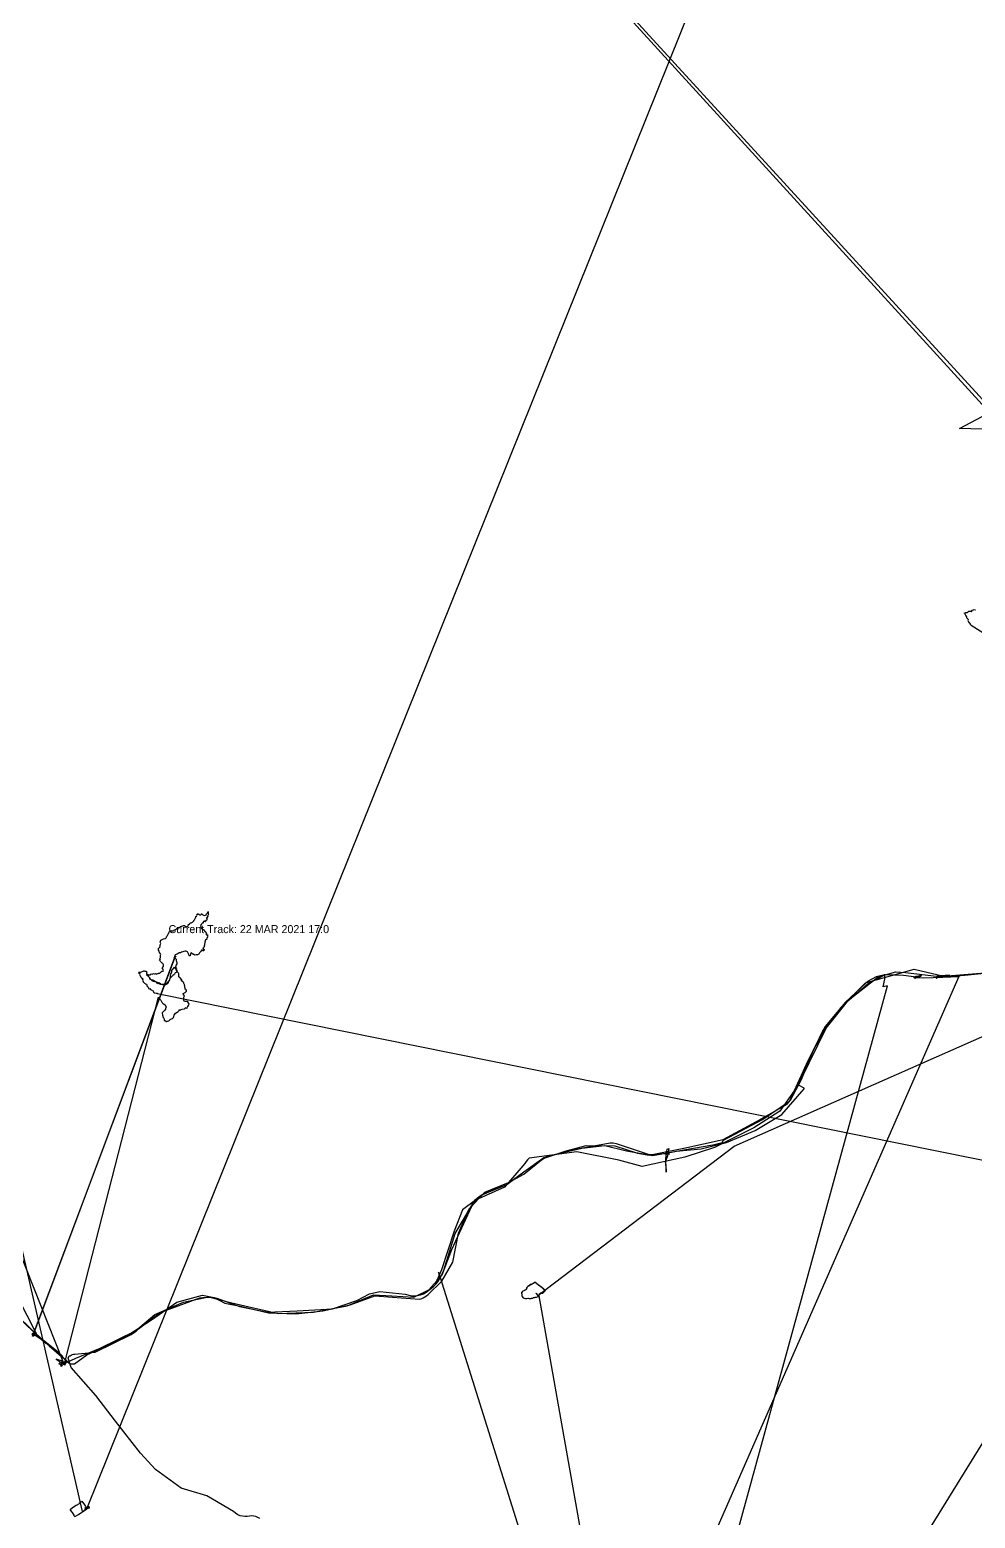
# Model space of a CAD drawing. Header units: metres. Extents: x -191 to 558760, y -26 to 1869097.
# Drawn here: x 542761 to 548843, y 1834672 to 1844246 of the extents above; entities that cross this region are included whole.
import ezdxf

# ---------------------------------------------------------------- set-up
doc = ezdxf.new("R2010")
doc.units = ezdxf.units.M
doc.header["$MEASUREMENT"] = 0
doc.layers.add('FeatureAttribs', color=7, linetype='Continuous')
doc.layers.add('Tracklog', color=7, linetype='Continuous')

# ---------------------------------------------------------------- blocks, each defined once
blk = doc.blocks.new('FEATURE')

msp = doc.modelspace()

# ---------------------------------------------------------------- linework, layer by layer
at = {"layer": 'Tracklog', "color": 18}
for points in [[(548046.3, 1846963.1, 480.3), (543125.7, 1834730.1, 210.2), (543126.1, 1834730.1, 211.6), (543126.7, 1834732.7, 211.6), (543125, 1834734.4, 211.6), (543126.1, 1834734.6, 212.6), (543126.1, 1834732.4, 214), (543122.9, 1834729.2, 213.1), (543122.3, 1834732.7, 214), (543122, 1834733.2, 214), (543123.5, 1834730.9, 216.4), (543123.7, 1834732.3, 216.9), (543122.9, 1834730.4, 209.7), (543123.3, 1834731.6, 209.7), (543122.5, 1834731, 208.7), (543125.8, 1834733.6, 208.7), (543134.5, 1834742.3, 215.5), (543134.8, 1834749.9, 220.3), (543138, 1834738.9, 221.2), (543131.3, 1834736.6, 223.2), (543132.9, 1834733.7, 225.6), (543136.2, 1834738.3, 228.4), (543135.7, 1834743.9, 224.1), (543144.4, 1834744.1, 219.3), (543140, 1834744.9, 219.3), (543143.7, 1834741.4, 218.8), (543143.7, 1834741.6, 216.9), (543132.6, 1834739.1, 218.4), (543115.1, 1834737.9, 218.4), (543142.3, 1834747.9, 197.7), (543139.7, 1834740.5, 184.7), (543144.1, 1834736.6, 176.5), (543132.4, 1834735.1, 197.7), (543130.4, 1834736.4, 204.9), (543102.5, 1834713.6, 210.2), (543101.8, 1834715.3, 211.1), (543125.1, 1834729.9, 212.1), (543128.9, 1834734, 212.6), (543118.5, 1834752.1, 214), (543115.1, 1834759.3, 214), (543104.5, 1834774.5, 213.6), (543098.2, 1834781.7, 214.5), (543094, 1834778.4, 215), (543089.5, 1834776.1, 215), (543079.6, 1834766.9, 215), (543079.3, 1834766, 215), (543078.9, 1834764.1, 214.5), (543059.4, 1834753.8, 215), (543042.7, 1834743.8, 215.5), (543022.2, 1834729, 215.5), (543021.4, 1834726.8, 215.9), (543020.9, 1834724.9, 216.4), (543033.5, 1834709.2, 215.9), (543043.3, 1834691.8, 216.4), (543045.1, 1834689.4, 216.4), (543051.3, 1834682.9, 216.4), (543073.3, 1834696, 218.4), (543089.7, 1834706.7, 218.4), (543095.7, 1834710, 217.9), (543099.7, 1834712, 217.4), (543100.4, 1834714.8, 215.9), (543100.6, 1834715.4, 217.4), (543099.8, 1834717.6, 215.5), (543100.6, 1834713.9, 215.9), (543102.1, 1834714.9, 214), (543100.4, 1834716, 217.9), (538864, 1853114.6, 614.9)], [(539005.7, 1852659.3, 613), (551572.3, 1838938.9, 400.5), (551574.7, 1838941.3, 397.6), (551573, 1838924.8, 402.9), (551571, 1838926.2, 403.9), (551564.7, 1838880, 459.2), (551569.5, 1838915.1, 424.6), (551572, 1838918.1, 423.6), (548581, 1846459.4, 461.1)], [(551358.3, 1839129.1, 400), (539007.9, 1852656.1, 604.8)], [(535104, 1850997.2, 650.5), (542807.1, 1835852.4, 242.4), (542803.2, 1835861.8, 219.8), (542800.8, 1835861.5, 218.4), (542776.9, 1835859.4, 189.5), (542784.6, 1835858.2, 211.1), (543698.2, 1838286.9, 370.7), (543701.5, 1838284.3, 366.9), (543690.3, 1838283.4, 353.4), (543695.5, 1838278.4, 352), (543694.3, 1838280.9, 353.4), (543692.5, 1838277.9, 352), (543691.9, 1838280.7, 351.5), (543692.1, 1838280.4, 350.1), (543695.1, 1838280.5, 353.4), (543692.3, 1838279, 352.5), (543692.8, 1838279.4, 354.9), (543693.4, 1838276.4, 355.3), (543701.8, 1838268, 356.3), (543703.7, 1838260, 357.3), (543706.5, 1838247.1, 355.3), (543706.4, 1838238.7, 354.4), (543701.4, 1838227.6, 355.8), (543698, 1838217.4, 356.3), (543701.8, 1838211.4, 356.8), (543704.1, 1838204.4, 359.2), (543701.6, 1838200.6, 360.1), (543706, 1838197.4, 362.1), (543708, 1838194.1, 362.5), (543707.8, 1838189.7, 361.6), (543706.2, 1838185.5, 361.6), (543702.5, 1838182.9, 364), (543696.9, 1838180.9, 366.9), (543693.6, 1838175.8, 368.8), (543692, 1838171.9, 368.8), (543692.7, 1838172.5, 369.3), (543687.5, 1838168.4, 370.7), (543682.1, 1838164.1, 371.7), (543678, 1838161.1, 372.6), (543675.1, 1838156.3, 373.6), (543671.1, 1838152.1, 373.6), (543666.6, 1838147.6, 372.2), (543661.2, 1838143.1, 369.8), (543658.7, 1838135.7, 367.8), (543656.7, 1838128.5, 365), (543655, 1838127.7, 365), (543652, 1838119.1, 364), (543643.8, 1838110.5, 361.1), (543637.7, 1838104.6, 359.2), (543630.4, 1838101.1, 357.8), (543624.3, 1838101.1, 357.8), (543614.8, 1838103.2, 359.2), (543607.1, 1838106.3, 360.6), (543601.8, 1838109.6, 362.1), (543595.1, 1838113.5, 359.7), (543588.7, 1838116.1, 357.8), (543582.7, 1838117.7, 355.3), (543577.3, 1838120.4, 352.9), (543573, 1838121, 351.5), (543566.6, 1838123.2, 349.6), (543561.1, 1838124.2, 348.6), (543557, 1838123.6, 347.6), (543553, 1838125.9, 346.7), (543548.8, 1838128.9, 344.8), (543544.6, 1838132.6, 342.4), (543540.3, 1838137.1, 340), (543536, 1838137.9, 338.5), (543534.2, 1838143.8, 336.1), (543530.9, 1838148.5, 333.2), (543528.1, 1838151.5, 330.8), (543524.1, 1838156, 329.9), (543521.5, 1838157.1, 328.4), (543520.2, 1838161.6, 327), (543517, 1838163.4, 326), (543514.6, 1838165.9, 323.6), (543515, 1838167.8, 322.7), (543520, 1838168.9, 324.1), (543526.5, 1838166.7, 324.6), (543534.1, 1838166.5, 324.6), (543536.7, 1838168.4, 326.5), (543537.8, 1838169.2, 326), (543538.9, 1838170.7, 327.5), (543542.8, 1838173.1, 327.5), (543547.3, 1838171.9, 326.5), (543552.1, 1838174, 326), (543556.6, 1838175.3, 326), (543562.7, 1838174.3, 326.5), (543564.8, 1838174.8, 327.5), (543570.6, 1838175.2, 328.4), (543574.9, 1838172.8, 330.4), (543578.6, 1838174.8, 331.3), (543586.6, 1838177, 330.8), (543587.3, 1838178.6, 330.8), (543590.5, 1838179.2, 331.8), (543594.3, 1838178.6, 332.8), (543597.6, 1838178.3, 336.1), (543600.2, 1838181.7, 338.5), (543601.2, 1838182.6, 340), (543604.3, 1838183.9, 340.4), (543606, 1838186.6, 342.9), (543608.7, 1838189.3, 343.3), (543610, 1838189.5, 344.3), (543613.2, 1838191.1, 345.7), (543618, 1838191.6, 348.1), (543620.3, 1838194.9, 350.1), (543619.1, 1838199.5, 351), (543615.8, 1838205.4, 353.4), (543613.5, 1838208.9, 353.9), (543617.3, 1838213.8, 355.8), (543616.6, 1838219, 357.3), (543621.2, 1838223.9, 358.7), (543620.4, 1838232.2, 357.3), (543619.7, 1838236.3, 353.4), (543615.8, 1838239.7, 352), (543613.6, 1838241.9, 351), (543610.2, 1838243.9, 348.6), (543608.7, 1838247, 346.2), (543604.2, 1838250.8, 344.3), (543602, 1838252.9, 342.9), (543600.1, 1838256.9, 340.9), (543597.4, 1838259.6, 340), (543595.5, 1838260.6, 339), (543599.6, 1838265.6, 338.5), (543599.2, 1838267.5, 339), (543602, 1838271, 338.5), (543598.3, 1838273.1, 338.5), (543599.8, 1838275.2, 338.5), (543602.6, 1838278.6, 340.4), (543602.6, 1838285.1, 342.4), (543602.5, 1838293.4, 342.4), (543604, 1838297.9, 342.9), (543602.2, 1838303.5, 341.9), (543596.3, 1838311.1, 340), (543592.4, 1838319.9, 338.5), (543589.7, 1838325.4, 337.1), (543589, 1838332.4, 335.6), (543588.5, 1838336.8, 333.7), (543593.5, 1838340.9, 331.8), (543596.1, 1838343.2, 330.4), (543598.9, 1838347.4, 329.9), (543598.5, 1838349.5, 329.9), (543600.2, 1838354, 329.9), (543599.8, 1838359.4, 330.8), (543601.6, 1838363.7, 331.3), (543603.3, 1838368.2, 332.8), (543602.4, 1838372.6, 334.7), (543600.6, 1838377.5, 336.6), (543602.1, 1838383.5, 337.6), (543604.6, 1838391.2, 339.5), (543612.1, 1838395.8, 340.4), (543616.7, 1838397.4, 336.6), (543621.8, 1838398.4, 336.6), (543629, 1838400.8, 337.6), (543634, 1838401, 340.9), (543637.6, 1838406.4, 343.8), (543640.9, 1838409.9, 345.7), (543642.8, 1838416.9, 349.1), (543647.7, 1838419.4, 351.5), (543652.6, 1838433.7, 352.5), (543653.7, 1838435.8, 351.5), (543653.6, 1838434.1, 351), (543660.1, 1838446.9, 351.5), (543666.9, 1838453.8, 352.9), (543668.6, 1838451.1, 351.5), (543669.1, 1838448.6, 352.5), (543671, 1838449.8, 351.5), (543672.8, 1838451.1, 352), (543671.7, 1838451.8, 352.5), (543673.1, 1838451.3, 353.4), (543675.4, 1838451, 352), (543675.5, 1838451.6, 353.4), (543676.9, 1838449.4, 352.9), (543677.9, 1838449.6, 348.1), (543679, 1838450.4, 348.1), (543682.7, 1838450.1, 347.6), (543684.7, 1838450.2, 347.2), (543685, 1838451.1, 347.2), (543685.2, 1838452.2, 348.6), (543687.4, 1838450.8, 346.7), (543688.3, 1838453.5, 346.7), (543689, 1838453.8, 347.2), (543690.4, 1838455.1, 346.2), (543692.5, 1838458.6, 346.7), (543693.3, 1838457.1, 346.7), (543694, 1838456.4, 347.6), (543697.1, 1838457.5, 347.6), (543698.4, 1838458.1, 348.6), (543700.7, 1838458.7, 347.2), (543701, 1838461.4, 347.6), (543702.9, 1838461.2, 348.1), (543704.3, 1838463.5, 349.6), (543704.9, 1838462.7, 348.1), (543704.8, 1838462, 347.2), (543706.4, 1838462.9, 346.2), (543706.6, 1838465, 347.6), (543708.1, 1838467.5, 346.7), (543706.9, 1838466.8, 348.6), (543708.7, 1838467, 349.6), (543710.1, 1838466.1, 349.6), (543712.1, 1838464.3, 348.1), (543713.6, 1838466.7, 348.6), (543713.9, 1838464.5, 348.6), (543714.7, 1838461.8, 349.6), (543712.8, 1838464.5, 350.5), (543713.9, 1838464.8, 350.1), (543715.6, 1838465.7, 349.1), (543715.7, 1838468.6, 349.1), (543715.9, 1838468.1, 350.1), (543717.7, 1838469.6, 349.1), (543718.4, 1838473, 347.6), (543718.4, 1838472.9, 348.1), (543720.5, 1838472.4, 349.1), (543720.8, 1838471.5, 350.1), (543721.6, 1838472.1, 351), (543721.6, 1838472.3, 350.1), (543723.2, 1838472.8, 348.6), (543724.2, 1838473.6, 349.1), (543723.8, 1838472.3, 348.6), (543726.3, 1838472.4, 348.6), (543727.7, 1838471.5, 349.6), (543726.2, 1838473.2, 349.1), (543729.6, 1838479, 350.1), (543735.9, 1838480, 348.1), (543739.8, 1838481.3, 347.6), (543740, 1838481.4, 347.6), (543745.1, 1838482.1, 349.1), (543748.9, 1838484.8, 348.6), (543753.2, 1838484.7, 347.6), (543756.4, 1838485.8, 346.7), (543758.5, 1838485.1, 347.2), (543761, 1838478.9, 348.6), (543762.8, 1838476.3, 349.1), (543764.8, 1838473.7, 349.6), (543765.3, 1838475.6, 350.1), (543768.4, 1838476.1, 350.1), (543772, 1838479, 350.5), (543774.3, 1838477.3, 350.5), (543779.3, 1838479.8, 351), (543778.7, 1838482.5, 351.5), (543778.8, 1838484.4, 351.5), (543780.3, 1838490.1, 352), (543788.1, 1838494.5, 352.5), (543794.1, 1838500.9, 353.4), (543799.5, 1838502.7, 353.9), (543803.2, 1838505, 354.9), (543808.4, 1838506.9, 355.3), (543812.7, 1838510.9, 355.3), (543816, 1838515.1, 355.8), (543816.3, 1838517.5, 356.3), (543821.5, 1838521, 357.3), (543822, 1838525.2, 357.8), (543824.1, 1838529.8, 358.2), (543827.2, 1838533.3, 358.2), (543828.5, 1838538.5, 358.7), (543830.2, 1838542, 359.7), (543834.6, 1838544.3, 359.7), (543836.4, 1838547, 359.7), (543837.2, 1838552.2, 359.7), (543836.4, 1838556.4, 360.6), (543838.2, 1838560.5, 360.6), (543839.6, 1838560, 360.6), (543841.9, 1838558.5, 360.6), (543843.8, 1838558.2, 361.6), (543846.5, 1838559.8, 353.9), (543849.5, 1838558.4, 353.9), (543851, 1838555.7, 354.9), (543853.7, 1838552.5, 358.2), (543853.6, 1838553.8, 360.1), (543856.4, 1838552.6, 362.5), (543858.9, 1838553.5, 363), (543861.8, 1838554.1, 363.5), (543863.3, 1838557.4, 363), (543864.8, 1838560.6, 365.4), (543866, 1838559.9, 367.4), (543867.2, 1838559.9, 368.3), (543868.6, 1838558.4, 368.8), (543871.5, 1838555.8, 369.8), (543875.1, 1838553.6, 372.6), (543878.4, 1838552.3, 374.6), (543883.8, 1838549.9, 375.5), (543890.4, 1838550.3, 376), (543893.2, 1838548.9, 376.5), (543897.4, 1838558.8, 377), (543904.5, 1838565.3, 378.4), (543908.6, 1838574.2, 380.8), (543908.3, 1838575.5, 379.4), (543908.4, 1838566.2, 379.4), (543909.2, 1838562.6, 379.9), (543908, 1838561.9, 378.9), (543910, 1838561.9, 380.8), (543907.5, 1838561.2, 380.8), (543907.7, 1838562.5, 382.7), (543907.8, 1838562.7, 381.8), (543909.8, 1838563, 378.4), (543909, 1838562.9, 380.3), (543908.4, 1838562.8, 383.2), (543908.5, 1838559.7, 381.3), (543909.8, 1838555.3, 380.3), (543908.9, 1838551.5, 378.4), (543906.9, 1838548.4, 377), (543905.1, 1838545.7, 377.9), (543905.1, 1838544, 377.5), (543907.2, 1838543.4, 375.5), (543907.3, 1838541.1, 375.5), (543905.6, 1838542, 376), (543902.7, 1838541.7, 375), (543903.2, 1838539.1, 377), (543901.6, 1838537.3, 375), (543901, 1838534.6, 376.5), (543900.7, 1838533.2, 377.5), (543897.4, 1838534.3, 376.5), (543898.6, 1838529.8, 374.6), (543902.3, 1838530, 371.7), (543899.6, 1838525.7, 369.8), (543900.5, 1838524.4, 369.3), (543899.9, 1838522.8, 369.8), (543899.5, 1838521.5, 368.8), (543899.1, 1838519.8, 368.8), (543897.8, 1838518.2, 368.3), (543895.5, 1838516.6, 367.4), (543895.2, 1838518.9, 367.4), (543896, 1838518.9, 367.4), (543894.1, 1838513.5, 365.9), (543894.5, 1838512.6, 366.9), (543893.3, 1838511.8, 364.5), (543892.3, 1838510.9, 366.4), (543892.7, 1838508.9, 367.4), (543891.4, 1838509.3, 367.8), (543891.6, 1838513.9, 363), (543889.2, 1838512.3, 364), (543889, 1838512.7, 364.5), (543886, 1838510.9, 365), (543885, 1838513.4, 364), (543884.8, 1838513.1, 363), (543881.8, 1838512.7, 363), (543881.5, 1838511.9, 362.5), (543880.3, 1838509.6, 364.5), (543880.8, 1838508, 363.5), (543880.1, 1838507.5, 362.5), (543877.5, 1838509.9, 360.6), (543875.8, 1838506.8, 361.6), (543875.8, 1838505.1, 361.6), (543876.8, 1838504.3, 360.1), (543876.3, 1838500.8, 358.7), (543874.4, 1838499.2, 358.2), (543871.2, 1838499.3, 357.3), (543868.9, 1838500.2, 359.2), (543867, 1838494.7, 358.7), (543863.8, 1838490.8, 359.7), (543858.6, 1838485.2, 359.7), (543861.3, 1838479.2, 357.3), (543861.8, 1838471.6, 355.3), (543864.4, 1838467.8, 353.9), (543865.2, 1838465.5, 353.9), (543868.7, 1838464, 354.4), (543872.2, 1838458.3, 353.4), (543875.3, 1838458.6, 352), (543878.4, 1838460, 349.6), (543881.3, 1838456.7, 348.6), (543883.7, 1838456, 349.1), (543883, 1838453.2, 350.5), (543884.3, 1838450, 350.1), (543886.8, 1838448, 350.1), (543886.6, 1838446, 350.5), (543889.2, 1838444.3, 351), (543890.7, 1838446.7, 352.5), (543892.8, 1838445.4, 351.5), (543891.3, 1838443.5, 352), (543892.2, 1838442.9, 351.5), (543893.5, 1838442.7, 352), (543891.9, 1838441.4, 351.5), (543893.2, 1838441.1, 352.5), (543895.3, 1838437.8, 351), (543895, 1838435.2, 349.6), (543897.2, 1838433.3, 348.6), (543897.4, 1838430.9, 349.6), (543895.9, 1838428.5, 350.1), (543896.4, 1838427.8, 351), (543898.5, 1838425.6, 352), (543901.3, 1838425.1, 352.5), (543902.5, 1838423.6, 350.5), (543904.9, 1838424.1, 350.5), (543906, 1838423.8, 350.1), (543905.2, 1838419.8, 348.1), (543905.8, 1838416.3, 347.6), (543905, 1838415.7, 348.1), (543905.6, 1838413.9, 347.6), (543904.7, 1838411.4, 348.6), (543903.6, 1838408.8, 349.1), (543901.3, 1838407.5, 348.6), (543902.3, 1838404.4, 349.6), (543900.8, 1838401.6, 349.6), (543898.8, 1838402.2, 349.6), (543896.9, 1838400.9, 348.6), (543899, 1838397.3, 349.6), (543896.5, 1838395.6, 352), (543896.5, 1838394.8, 351.5), (543895.9, 1838393.8, 352.9), (543896.1, 1838392.5, 354.4), (543894.4, 1838393.2, 354.9), (543892.7, 1838394.3, 354.4), (543893, 1838395.8, 354.9), (543890.5, 1838392.3, 354.9), (543890.2, 1838388.2, 354.4), (543888.7, 1838386.3, 354.9), (543887.4, 1838386.1, 353.9), (543887.3, 1838385.4, 354.9), (543888.3, 1838379.6, 352.9), (543886, 1838376.2, 353.4), (543884.1, 1838365.5, 358.2), (543884.9, 1838359.9, 359.2), (543882.9, 1838353, 356.8), (543882.9, 1838347.3, 354.4), (543880.2, 1838344.7, 352.5), (543879.3, 1838341.5, 352), (543873.3, 1838339.3, 352.5), (543875.9, 1838335.8, 349.6), (543875.2, 1838331.9, 348.1), (543883.5, 1838332.1, 345.2), (543881.6, 1838326.9, 343.8), (543881, 1838322, 342.4), (543875.1, 1838322.2, 341.4), (543873.9, 1838322.5, 341.4), (543871.1, 1838323.4, 341.4), (543869.9, 1838323.6, 342.4), (543869.4, 1838323.1, 343.3), (543866.8, 1838325.7, 342.9), (543864.6, 1838326.5, 344.8), (543864.6, 1838325.3, 344.3), (543863.9, 1838324.3, 343.3), (543863.2, 1838323.7, 342.9), (543863.9, 1838319.7, 341.9), (543858.5, 1838315.9, 342.9), (543852, 1838308.7, 342.4), (543848.3, 1838301, 340.4), (543840.9, 1838295.9, 339.5), (543831.9, 1838295.9, 339.5), (543823.4, 1838293.3, 338.5), (543816.7, 1838298.7, 338), (543816.1, 1838300.4, 338), (543813.9, 1838300.4, 338), (543813.2, 1838298.8, 338), (543812.2, 1838298.7, 338.5), (543810.8, 1838300.4, 339), (543809.3, 1838301.1, 337.1), (543807.4, 1838300.4, 337.6), (543806, 1838304.5, 336.6), (543803.5, 1838306.1, 337.6), (543800.5, 1838309.7, 336.6), (543797.2, 1838306.8, 335.6), (543795.5, 1838302.7, 335.2), (543792.8, 1838290.2, 331.8), (543785.6, 1838289.1, 330.8), (543783.3, 1838297.7, 330.8), (543779.7, 1838307.3, 332.3), (543776, 1838315.7, 333.7), (543770.7, 1838318.3, 336.1), (543765.3, 1838320, 335.6), (543760.6, 1838320.5, 335.6), (543752.2, 1838317.8, 334.7), (543745.1, 1838314.8, 335.6), (543737.4, 1838312.9, 336.6), (543729.5, 1838309.1, 338), (543721.5, 1838308, 338), (543709.6, 1838300, 338), (543695.2, 1838295.9, 340.4), (543691.4, 1838282.2, 340.4), (543691.4, 1838278.4, 343.8), (543690.7, 1838275.5, 348.1), (543690.5, 1838274.3, 350.1), (543691.9, 1838274.5, 352.5), (543688.8, 1838278.6, 349.1), (543689.4, 1838279.5, 349.1), (543691.3, 1838277.9, 349.6), (543689.1, 1838278.2, 349.6), (543689.2, 1838279, 350.5), (543692.1, 1838280.1, 350.5), (543691.9, 1838279.6, 352), (543691.8, 1838276.9, 349.1), (543690.7, 1838278.5, 349.6), (543691.2, 1838279.6, 352), (543691.1, 1838276.6, 350.1), (543689.7, 1838276.8, 350.1), (543691.1, 1838278.1, 350.1), (543691.7, 1838279.7, 350.1), (543691.2, 1838278.4, 350.5), (543692.7, 1838281.2, 352.5), (543692.5, 1838278.4, 351), (542791.5, 1835876.2, 338.5), (542788.6, 1835860.8, 263.1), (542780.5, 1835846.9, 216.9), (542781, 1835843.4, 206.8), (542783.7, 1835846.4, 209.2), (542780.8, 1835846.7, 209.7), (542779.6, 1835853.5, 215.9), (542780.3, 1835852.8, 217.4), (542779.3, 1835852.5, 225.1), (542776.5, 1835856.9, 227), (542779.1, 1835854.5, 232.8), (542777.6, 1835859.7, 241.9), (542777.2, 1835861.5, 244.3), (542780.8, 1835858.9, 243.4), (542783.1, 1835857.3, 238.5), (542778.3, 1835854.7, 228), (542782.1, 1835851.6, 228), (542782.1, 1835852.9, 227), (542782.7, 1835853.6, 228.9), (542782.4, 1835854.5, 227.5), (542780.3, 1835854.4, 231.8), (542780.2, 1835858, 234.7), (542783, 1835859.8, 236.6), (542780.1, 1835862.5, 236.6), (542785.6, 1835852.1, 237.1), (542787.5, 1835848.2, 233.7), (542790.7, 1835851.8, 233.7), (542788.7, 1835848.7, 231.8), (542788.4, 1835848.9, 231.3), (542786.5, 1835849.8, 228), (542784.6, 1835851.7, 222.7), (542787, 1835849.5, 226.1), (542786.4, 1835845.2, 221.7), (542782.7, 1835842.6, 222.2), (542784.8, 1835841.8, 223.2), (542785.5, 1835841.5, 221.2), (542779.8, 1835843, 216.9), (542778.6, 1835842.9, 215.5), (542780.5, 1835849.2, 214), (542786.4, 1835851.7, 214.5), (542788.2, 1835851.7, 214), (542788.2, 1835854.3, 213.1), (542789.6, 1835853.4, 214), (542833.6, 1835824, 213.6), (542863.8, 1835798.6, 215.5), (542867, 1835798, 219.8), (542885.6, 1835780.4, 220.8), (542965.1, 1835712.5, 222.7), (543011.2, 1835670.6, 223.6), (543028.1, 1835664.4, 224.1), (543048.1, 1835665.6, 225.1), (543127.9, 1835722.7, 213.1), (543311.9, 1835808, 214.5), (543398.2, 1835854.9, 212.6), (543544.6, 1835947.6, 216.9), (543706.5, 1836062.7, 227), (543871.6, 1836106.4, 237.1), (543948, 1836092.8, 241.9), (544016.2, 1836056.7, 249.6), (544125.6, 1836034.1, 259.2), (544297.6, 1835994.2, 269.3), (544471.7, 1835987.4, 280.8), (544645.8, 1836006.5, 291.4), (544822.2, 1836044.8, 295.3), (544979.9, 1836102.6, 298.6), (545094.9, 1836093.9, 300.5), (545267.9, 1836081.1, 303), (545279.5, 1836084.5, 303.4), (545291.1, 1836090, 303.4), (545302.2, 1836095.9, 303.9), (545313.1, 1836103.1, 303.9), (545323.8, 1836110.7, 304.4), (545411.9, 1836196.4, 308.2), (545482.5, 1836318.3, 310.6), (545519.7, 1836506.5, 312.1), (545588.1, 1836662.4, 319.3), (545689.1, 1836769.2, 325.5), (545840.1, 1836831.6, 331.8), (545940.2, 1836885.6, 339.5), (546063.9, 1836986.7, 346.2), (546211.3, 1837034.6, 348.6), (546339.7, 1837069.1, 350.1), (546524.8, 1837067.5, 352), (546671, 1837020.6, 354.9), (546745.6, 1837007.8, 356.3), (546838.6, 1837017.7, 358.2), (546877.1, 1837013.7, 356.8), (546855.6, 1837022.8, 356.8), (546858.1, 1837022.8, 355.8), (546859.7, 1837033.1, 355.3), (546860.6, 1837046.8, 356.3), (546871.8, 1837050.3, 356.3), (546871.3, 1837049.7, 356.3), (546863.8, 1837002.5, 356.3), (546849.3, 1836961.5, 356.8), (546852.6, 1836946, 356.3), (546855.5, 1836899.3, 356.3), (546853, 1836979.2, 354.4), (546856.2, 1837033, 355.3), (546852.9, 1837020, 351), (546855.4, 1837019.6, 351.5), (546860.1, 1837021.3, 352), (546918.9, 1837032.6, 352.9), (547080.1, 1837047.5, 352), (547243.3, 1837088.6, 350.5), (547427.3, 1837166.1, 348.1), (547598.4, 1837269.4, 348.6), (547741.8, 1837433.5, 350.1), (547743.6, 1837438.3, 350.1), (547710.6, 1837455, 351.5), (547706.6, 1837456.6, 351.5), (547720.7, 1837501.2, 351.5), (547776.5, 1837626.9, 351.5), (547862.1, 1837807.7, 351.5), (547979.7, 1837957.8, 351), (548137.8, 1838116, 352), (548451.2, 1838204.1, 355.8), (548640.3, 1838157.9, 355.8), (548679.3, 1838159.3, 355.8), (548682.4, 1838159.8, 355.3), (548674.6, 1838164.4, 355.8), (548598.5, 1838159.7, 385.1), (548593.4, 1838145.7, 381.8), (548598.5, 1838148, 379.4), (548601.8, 1838154, 379.9), (548601.4, 1838161.3, 381.3), (548597.5, 1838152.1, 381.3), (548595, 1838150.2, 383.2), (548594.3, 1838145.9, 379.4), (548591.3, 1838145.9, 374.6), (548596.3, 1838147.9, 375), (548602.1, 1838153.9, 374.6), (548650.9, 1838154.7, 376.5), (548797.1, 1838166.5, 383.2), (549020.9, 1838190.1, 388)], [(549181.7, 1841668.7, 547.6), (548741.1, 1841681, 444.8), (548924.9, 1841777.3, 520.2)], [(548843.5, 1840514.1, 439.5), (548841.6, 1840514, 439.5), (548831.9, 1840514.8, 439), (548830.1, 1840513.9, 438), (548821, 1840510.5, 436.6), (548816.3, 1840505.4, 435.6), (548816.6, 1840505, 436.1), (548818.8, 1840505.2, 436.6), (548813.1, 1840505.3, 437.1), (548809.7, 1840505.4, 437.5), (548799, 1840503.9, 437.5), (548796.9, 1840502.4, 438), (548794.1, 1840500.5, 438.5), (548792.9, 1840498.6, 436.1), (548790.5, 1840496.2, 435.6), (548783.5, 1840495.2, 429.9), (548780, 1840496.3, 430.3), (548776.2, 1840493.1, 430.3), (548774.2, 1840492.6, 427.4), (548774.5, 1840494, 427.4), (548773.9, 1840495.6, 425.5), (548775.3, 1840490.2, 425), (548779.1, 1840485.1, 426), (548781.5, 1840480.2, 427), (548782, 1840475.6, 427.4), (548786.5, 1840470.5, 427.9), (548789.7, 1840467.5, 427.4), (548788.7, 1840467.6, 429.9), (548787.2, 1840464.8, 430.3), (548787.4, 1840464.7, 430.3), (548791.5, 1840461, 431.3), (548795.4, 1840457, 429.4), (548797.8, 1840450, 429.9), (548796.5, 1840446.2, 426.5), (548797.7, 1840443.1, 426.5), (548800.6, 1840438.5, 426.5), (548802.8, 1840437.2, 424.6), (548802.7, 1840433.5, 425), (548805.1, 1840431, 424.6), (548811.2, 1840423.2, 425), (548811.6, 1840422.8, 424.6), (548811.5, 1840422.8, 427), (548813.8, 1840422.7, 429.4), (548811.3, 1840423.6, 432.2), (548813.1, 1840421.5, 430.3), (548814, 1840421.1, 430.3), (548817.2, 1840417, 429.4), (548816.7, 1840416.9, 429.4), (548933.5, 1840343.3, 415.9)], [(546779.4, 1831740, 390.4), (551346.3, 1839129.8, 390.9)], [(551578.3, 1838955.4, 409.7), (547289.1, 1837062.5, 342.9), (547291.8, 1837062.5, 340.9), (546038.2, 1836108.2, 303.4), (546041, 1836116.6, 303.9), (546047.6, 1836122.8, 304.4), (546056.4, 1836120.7, 304.9), (546062, 1836119.9, 305.4), (546070.1, 1836129.1, 306.3), (546078.8, 1836137, 310.6), (546068.1, 1836144.6, 312.6), (546060.2, 1836152.6, 311.6), (546047.3, 1836163.6, 309.7), (546039.4, 1836167.8, 310.6), (546031.5, 1836173.4, 307.8), (546021.2, 1836182, 305.8), (546011.7, 1836190.8, 306.8), (546005.6, 1836186.6, 306.3), (545993.5, 1836178.9, 301.5), (545984.9, 1836173.8, 302), (545973.9, 1836169.7, 301), (545965.8, 1836164.2, 300.1), (545963, 1836160.3, 298.6), (545959.4, 1836156.4, 296.7), (545955.4, 1836146.6, 297.2), (545951.9, 1836141.6, 294.8), (545944.1, 1836138, 294.3), (545939, 1836135.7, 294.3), (545932.4, 1836132.8, 292.4), (545927.4, 1836127.9, 290.9), (545924.7, 1836121.9, 289), (545926.2, 1836113.5, 289), (545926.1, 1836104.5, 289), (545929.3, 1836098.2, 289.5), (545933.7, 1836091.5, 290.9), (545941, 1836088.4, 290.9), (545950.2, 1836085.2, 293.8), (545959.3, 1836085.8, 293.3), (545968.5, 1836087.4, 295.3), (545976.5, 1836086.6, 295.7), (545983.4, 1836086.1, 297.2), (545986.8, 1836086.5, 297.2), (545995.4, 1836087.9, 298.6), (546001.6, 1836091.1, 300.1), (546007.4, 1836092.7, 301), (546013, 1836093.4, 303), (546019.9, 1836094.6, 304.9), (546030.6, 1836098.4, 305.8), (546035, 1836101.7, 307.3), (546035.9, 1836101.4, 307.3), (546017.1, 1836119.8, 306.8), (546019, 1836119.6, 309.2), (546019.1, 1836117.2, 309.2), (546028.1, 1836106.2, 312.6), (546034.7, 1836101.1, 314), (546034.8, 1836107.2, 298.1), (546037.5, 1836106.6, 313), (546040.3, 1836112.3, 313), (546044, 1836120.5, 315), (546055.4, 1836120.8, 315.5), (546064.5, 1836121.3, 315.9), (546068.6, 1836125.6, 315.9), (546077.4, 1836136.3, 314), (546067.6, 1836144.7, 314), (546054.1, 1836157.2, 315), (546033.6, 1836171, 313), (546022.2, 1836180, 311.6), (546009.4, 1836191.3, 312.1), (546001.4, 1836183, 308.2), (545989.6, 1836177, 304.9), (545980.6, 1836175, 304.4), (545972.6, 1836168, 302.5), (545965.6, 1836162.3, 302), (545956.4, 1836153.4, 301), (545954.7, 1836145.2, 299.1), (545947.7, 1836139.9, 295.7), (545946.1, 1836139.7, 295.3), (545943, 1836137.3, 295.7), (545932.4, 1836132, 293.8), (545923.7, 1836123.3, 291.4), (545924.1, 1836119.7, 290.5), (545926.3, 1836108.1, 289), (545928.2, 1836099.5, 288.5), (545935.6, 1836090.8, 289.5), (545944, 1836087.6, 290), (545955.6, 1836085.5, 293.8), (545964.9, 1836087.1, 293.3), (545974.4, 1836086.6, 293.3), (545982.5, 1836086.6, 294.3), (545989.1, 1836087, 294.8), (545999, 1836090.3, 296.7), (546007.4, 1836092.6, 300.1), (546016.1, 1836093.2, 302.5), (546024.3, 1836096, 306.3), (546032.9, 1836099.4, 308.2), (546034.7, 1836102.1, 309.2), (546758.7, 1832023.2, 300.1)], [(542663, 1835989.7, 215.9), (542788.7, 1835868, 218.4), (542903.6, 1835767.7, 221.7), (542980.1, 1835702.4, 224.1), (543004.1, 1835681.1, 226.5), (543000.1, 1835677.9, 228.4), (542996.3, 1835676.5, 228.9), (542991.6, 1835674.6, 228.9), (542986, 1835673, 229.4), (542980.7, 1835672, 229.4), (542977, 1835671.2, 229.4), (542974.2, 1835671.8, 229.4), (542972.6, 1835673.4, 229.4), (542970.2, 1835674.2, 229.9), (542963.3, 1835671.3, 231.3), (542960.2, 1835674, 233.7), (542964.4, 1835670.6, 237.1), (542965.3, 1835666.2, 240), (542959.9, 1835660, 244.8), (542968.2, 1835668.8, 250.1), (542977, 1835672.1, 259.2), (542972, 1835682.7, 258.2), (542930, 1835695.4, 256.3), (542954.9, 1835680.6, 238.1), (542953.7, 1835676.4, 226.1), (542956.3, 1835675.1, 230.9), (542958.2, 1835675.8, 235.2), (542948.2, 1835666.1, 233.3), (542955.5, 1835666.5, 227.5), (542960, 1835659, 231.8), (542957.7, 1835655.2, 233.3), (542971.1, 1835654.1, 240.9), (542970.7, 1835656.4, 244.3), (542963.9, 1835648.5, 243.4), (542964.6, 1835656.8, 241.9), (542965.4, 1835668.2, 240.5), (542966.9, 1835677.6, 232.8), (542974.2, 1835675.4, 235.2), (542983.8, 1835675.4, 239.5), (542967.2, 1835678.3, 241.4), (542965.3, 1835673.4, 237.1), (542967, 1835669.5, 234.2), (542977, 1835671.9, 231.8), (542976.3, 1835666.9, 234.7), (542987.5, 1835666.7, 250.6), (542983, 1835674.5, 252), (542987.3, 1835674.1, 253), (542980.6, 1835667.5, 257.3), (542972.9, 1835672.4, 260.2), (542973.9, 1835668.6, 253.4), (542979.7, 1835662.7, 259.2), (542985.7, 1835657.9, 260.6), (542989.7, 1835667.2, 265), (542990.2, 1835673.5, 272.2), (542990.4, 1835668.2, 277), (542986.7, 1835667.9, 293.8), (542985.2, 1835672.9, 279.9), (542984.9, 1835671, 255.4), (542983.7, 1835675, 251), (542974.9, 1835660.9, 251), (542976.7, 1835660.3, 247.7), (542973.1, 1835669.6, 236.1), (542969.7, 1835668, 236.1), (542975.5, 1835662.9, 234.2), (542978.9, 1835663.7, 234.2), (542981.9, 1835665.4, 233.7), (542985.1, 1835667.8, 233.3), (542988.8, 1835670.5, 232.8), (543057, 1835701.2, 232.3), (543214.2, 1835766.3, 234.2), (543442.1, 1835878.3, 240.5), (543565.4, 1835983.7, 245.3), (543748.9, 1836062.2, 249.6), (543911.2, 1836095.6, 254.9), (544059.9, 1836058.1, 256.8), (544358.4, 1835990.2, 266.4), (544586.4, 1835998.6, 272.7), (544801.9, 1836038.3, 277), (544971.6, 1836109.9, 277), (545090.1, 1836103.3, 278.9), (545232, 1836094.5, 284.7), (545327, 1836140.6, 288), (545414.7, 1836238.6, 291.9), (545476.3, 1836401.2, 294.3), (545605.4, 1836680.1, 300.5), (545663.6, 1836746.3, 302), (545675.3, 1836753.6, 302.5), (545686.6, 1836759.5, 302.5), (545696.9, 1836764.1, 303), (545706.2, 1836767.9, 303), (545825.8, 1836817, 304.4), (545946.8, 1836907.7, 308.2), (546088.5, 1837000.2, 310.6), (546311.8, 1837052.7, 316.9), (546460.2, 1837070, 322.7), (546598.8, 1837036, 329.4), (546768, 1837006.1, 335.2), (546968.4, 1837041, 340.4), (547156.1, 1837074, 346.7), (547214.7, 1837090, 350.1), (547223.7, 1837105.1, 353.9), (547296.6, 1837142.8, 352), (547475.2, 1837237.7, 352.9), (547648.5, 1837354.5, 352.5), (547721.4, 1837493.1, 352.5), (547884.2, 1837824.6, 354.9), (548030, 1838006.7, 358.2), (548219.4, 1838155, 366.4), (548332.3, 1838186.7, 367.4), (548393.8, 1838181.7, 369.8), (548610.7, 1838157.7, 374.6), (548903.9, 1838179.5, 383.7)], [(542992.9, 1835692.8, 215), (542991.2, 1835691.8, 223.6), (542990.9, 1835692.3, 224.6), (542987.7, 1835697.5, 228), (542991.2, 1835690.8, 224.1), (543588.4, 1838024.1, 361.6), (543591.6, 1838019.7, 363.5), (543595.6, 1838012.6, 365.4), (543604.1, 1838004.9, 369.8), (543606.3, 1837999.6, 373.1), (543610.3, 1837991.4, 373.1), (543612, 1837990.2, 373.1), (543615, 1837985.6, 374.6), (543616.2, 1837982.6, 375.5), (543621, 1837980.2, 375), (543631, 1837973.6, 374.6), (543635.7, 1837964, 376), (543637.4, 1837961.7, 376), (543636.8, 1837954.2, 375), (543635, 1837951, 375.5), (543634.1, 1837947.4, 375), (543627.4, 1837937, 372.6), (543620.1, 1837931.7, 368.3), (543616.4, 1837927.2, 364), (543612.8, 1837923.1, 360.6), (543613.2, 1837921.9, 359.7), (543615.4, 1837908.7, 355.3), (543618.5, 1837893.8, 355.3), (543622.6, 1837887.7, 355.8), (543626.1, 1837879.2, 354.4), (543625.2, 1837874.4, 352.9), (543631.4, 1837873.4, 353.9), (543634.1, 1837872.7, 352.9), (543637, 1837867.8, 353.9), (543640.9, 1837867.7, 356.3), (543647.2, 1837869.7, 358.2), (543656.2, 1837872.5, 362.5), (543664.7, 1837881.1, 365.9), (543673.3, 1837884.6, 369.8), (543679.9, 1837886.6, 370.7), (543684.8, 1837893.6, 371.7), (543687.8, 1837898.9, 370.7), (543689.6, 1837908, 372.2), (543693.3, 1837914, 372.2), (543698.9, 1837920.8, 370.7), (543708.9, 1837927.8, 368.3), (543715.2, 1837931.5, 364.5), (543721.1, 1837938.1, 361.6), (543719.9, 1837940.9, 362.1), (543723.2, 1837941.3, 359.7), (543731.9, 1837942.9, 359.2), (543734.3, 1837944.6, 357.3), (543742, 1837947.1, 354.9), (543756.2, 1837948.9, 352), (543762.3, 1837956, 350.5), (543761.2, 1837954.9, 348.6), (543769.8, 1837952.3, 348.6), (543774.6, 1837956.2, 349.1), (543772.8, 1837959.3, 347.6), (543778.2, 1837963.6, 347.6), (543781.4, 1837971.3, 347.2), (543783.8, 1837973.8, 346.2), (543786.4, 1837977.9, 346.2), (543786.3, 1837978.8, 343.8), (543782.8, 1837984.3, 344.3), (543782.1, 1837987.7, 346.7), (543777.3, 1837993.4, 344.3), (543773.3, 1837998.4, 342.4), (543768.2, 1837996.6, 340.4), (543761.3, 1837996.1, 339), (543753.8, 1837998.5, 333.7), (543751.6, 1838003.8, 329.4), (543752.2, 1838005.6, 328.9), (543752.1, 1838011.2, 326), (543752.9, 1838022.8, 324.1), (543755.8, 1838032.1, 321.2), (543752.9, 1838031.2, 320.7), (543755.7, 1838033.7, 320.3), (543752.1, 1838037.2, 317.9), (543751.2, 1838037.6, 318.3), (543749.4, 1838038.7, 318.8), (543749.1, 1838037.3, 318.3), (543748.9, 1838040.7, 318.8), (543748.3, 1838047.1, 319.3), (543755.2, 1838051.6, 314), (543760.7, 1838053.9, 313), (543761.1, 1838054.6, 313), (543765.3, 1838057.5, 312.6), (543768, 1838059.3, 313.5), (543767.8, 1838059.5, 315), (543770.1, 1838062.1, 318.3), (543768.2, 1838064.1, 319.8), (543766.2, 1838071.4, 320.3), (543760.3, 1838076.3, 322.7), (543761.4, 1838080.8, 323.6), (543755.8, 1838085.3, 326), (543757.5, 1838089.1, 328), (543757.9, 1838095.3, 330.4), (543756.6, 1838100.9, 334.2), (543756.6, 1838101.8, 335.6), (543757.3, 1838103.9, 336.6), (543756, 1838105.5, 339.5), (543754.5, 1838107.2, 339.5), (543752, 1838111.7, 340.4), (543751.1, 1838117.4, 342.9), (543747.3, 1838120.8, 343.3), (543747.7, 1838121.9, 343.8), (543742.4, 1838124.7, 344.3), (543738.5, 1838130.3, 344.3), (543735, 1838132.5, 346.2), (543734.5, 1838134.3, 347.2), (543736.6, 1838139.9, 349.6), (543737.9, 1838137.8, 351), (543731.2, 1838142.7, 352.5), (543730, 1838145.6, 353.4), (543723.6, 1838149.9, 354.4), (543721.3, 1838150.1, 355.8), (543719.8, 1838156.9, 357.8), (543720.5, 1838164.3, 358.2), (543718.9, 1838173.1, 357.8), (543717, 1838177.9, 357.3), (543713.1, 1838183.2, 355.8), (543709.2, 1838191, 358.7), (543705.4, 1838197.3, 360.1), (543701.1, 1838200.5, 361.1), (543701.8, 1838202.8, 362.5), (543701.8, 1838204.7, 362.1), (543700.4, 1838209, 363), (543698.5, 1838207.6, 364), (543697, 1838208.6, 361.6), (543695.2, 1838210.3, 362.5), (543694.4, 1838212.5, 363), (543690, 1838216.3, 362.5), (543682.6, 1838209.1, 364.5), (543676.1, 1838200.6, 366.4), (543673.4, 1838197.2, 366.9), (543672.1, 1838182.1, 365), (543670.7, 1838180, 365.4), (543664.3, 1838170.4, 364.5), (543665.7, 1838165.6, 366.9), (543664.8, 1838160.3, 367.4), (543665.1, 1838156.7, 366.4), (543665, 1838150.9, 365.4), (543660.1, 1838137.4, 360.6), (543655.7, 1838129.2, 357.3), (543651.3, 1838123.9, 355.3), (543643.1, 1838112.1, 353.9), (543640.3, 1838110.8, 353.9), (543636.9, 1838106.2, 352.5), (543630.5, 1838109.2, 353.9), (543618.7, 1838106.2, 355.3), (543607.2, 1838104.4, 357.8), (543603.3, 1838105.6, 357.3), (543602.9, 1838105.9, 357.3), (543597, 1838111.1, 355.8), (543587.7, 1838110.4, 354.9), (543580.9, 1838114.1, 352), (543575.7, 1838120.7, 348.1), (543569.5, 1838121.7, 346.2), (543563.6, 1838126.9, 343.8), (543558, 1838130.7, 340.4), (543551.6, 1838133, 337.1), (543542.7, 1838136.3, 333.7), (543535.1, 1838138, 330.4), (543535.5, 1838141.5, 329.4), (543532.5, 1838148.2, 326), (543528.9, 1838152.2, 322.7), (543524.4, 1838156.7, 319.3), (543521.9, 1838162.9, 316.4), (543519.8, 1838167.7, 313), (543515.8, 1838170.1, 310.2), (543513.4, 1838176, 307.8), (543514.7, 1838182.6, 304.4), (543515.4, 1838187.2, 299.6), (543509.6, 1838189.1, 298.6), (543502.9, 1838188.2, 298.1), (543498.3, 1838190.1, 297.2), (543497, 1838191.2, 295.7), (543492.4, 1838191.3, 294.8), (543487.2, 1838188.5, 294.8), (543482.7, 1838186.4, 294.8), (543478.3, 1838184.3, 293.3), (543471.4, 1838183.5, 290), (543465.9, 1838182.1, 288), (543464.1, 1838182.9, 287.6), (543462.7, 1838182.9, 288), (543460.5, 1838182.6, 290.9), (543463, 1838181.5, 291.4), (543460.4, 1838180.8, 290.9), (543463.4, 1838177.9, 290), (543463.9, 1838175.7, 291.9), (543468.5, 1838176.5, 290.9), (543467.8, 1838169.3, 292.4), (543469.4, 1838165.9, 293.8), (543472.1, 1838160.3, 295.3), (543473.5, 1838157.6, 297.2), (543474.5, 1838153.9, 297.2), (543476.3, 1838151.6, 298.1), (543477.7, 1838150.7, 300.1), (543480.5, 1838150.5, 302.5), (543479.8, 1838148.8, 304.4), (543479.3, 1838148.3, 304.4), (543478.9, 1838150.3, 304.9), (543478.4, 1838149.1, 304.4), (543481.2, 1838146.6, 303.4), (543482.3, 1838146, 303.4), (543484.5, 1838142.3, 304.4), (543485.2, 1838141, 303.4), (543485.3, 1838140.8, 303.9), (543486.7, 1838143.3, 306.3), (543489.1, 1838141.6, 307.3), (543488.9, 1838136.7, 307.8), (543486.1, 1838132.4, 307.3), (543488.1, 1838125.8, 307.8), (543492, 1838125.5, 310.2), (543491.4, 1838122.5, 312.6), (543491.3, 1838121.7, 313.5), (543494.4, 1838117.8, 313), (543499.2, 1838114, 315), (543502.4, 1838112.8, 317.4), (543504.5, 1838111.1, 318.8), (543507, 1838108.1, 321.7), (543509.8, 1838107.8, 325.1), (543512.1, 1838107.2, 325.1), (543514.4, 1838102.5, 325.1), (543514.1, 1838098.8, 326), (543516.4, 1838093.1, 329.4), (543518.1, 1838091.7, 331.3), (543522, 1838088.6, 332.3), (543523.8, 1838083, 332.8), (543525.1, 1838079.8, 333.7), (543528.4, 1838077.8, 336.1), (543532.2, 1838078.7, 338), (543538.1, 1838073.9, 340.9), (543545.3, 1838069.4, 342.9), (543548.6, 1838066.8, 343.8), (543553.9, 1838063.5, 347.2), (543557.1, 1838056.6, 349.6), (543563.1, 1838052.4, 351.5), (543573.1, 1838049, 354.9), (543577.6, 1838049.1, 358.2), (543580.8, 1838048.2, 360.1), (543580.9, 1838048.7, 363), (543580.8, 1838048, 365.4), (543583.5, 1838046.5, 364), (543581.5, 1838046.7, 364.5), (543580.6, 1838046.9, 365), (558150.1, 1835108.2, 301)], [(544239.9, 1834669.9, 236.6), (544227.9, 1834676.7, 236.6), (544215.2, 1834682.6, 236.6), (544202.8, 1834686.3, 237.1), (544189.7, 1834687.6, 237.6), (544174.6, 1834685.7, 237.6), (544159.4, 1834683.5, 237.6), (544144.3, 1834683.3, 238.1), (544129.4, 1834684.8, 238.1), (544114.4, 1834688.2, 238.5), (544099.7, 1834694.6, 238.5), (544085.2, 1834704.3, 239), (544070.5, 1834715.6, 239), (543899.7, 1834816.9, 242.9), (543735, 1834865, 240.9), (543569.9, 1834986.7, 240.5), (543472.2, 1835090, 241.9), (543313.1, 1835297.4, 244.8), (543185, 1835461, 247.2), (543026.4, 1835642.8, 250.1), (543008, 1835701.2, 249.6), (543011.1, 1835711.7, 250.6), (543014.3, 1835716.8, 251), (543021.5, 1835717.8, 250.1), (543027.6, 1835721.3, 249.6), (543034.6, 1835724.6, 249.6), (543041.9, 1835728, 249.1), (543051.7, 1835728.1, 248.6), (543181.9, 1835741.5, 247.7), (543412.4, 1835853.2, 253.9), (543445.3, 1835876.1, 255.4), (543460.2, 1835889.7, 256.3), (543599.4, 1835995, 264), (543855.1, 1836089.1, 276), (543873.2, 1836092.3, 277.5), (543909.6, 1836094.9, 279.9), (543946.3, 1836091.8, 282.8), (543964.7, 1836087.9, 283.7), (544110, 1836034.3, 293.8), (544290.4, 1835998.6, 305.4), (544480.9, 1836005.3, 315), (544707.9, 1836019.2, 324.6), (544864, 1836073.2, 329.9), (544945.5, 1836115.1, 331.8), (545013.7, 1836131.2, 333.2), (545176.1, 1836112.9, 337.6), (545215.8, 1836103.7, 338.5), (545235.2, 1836102.7, 339), (545254.9, 1836105.2, 340), (545274.6, 1836109.8, 340.4), (545293.7, 1836116.4, 341.4), (545311.6, 1836127.4, 341.9), (545329.1, 1836139.2, 342.4), (545345.8, 1836152.4, 342.9), (545360.1, 1836164.8, 342.4), (545372.8, 1836177.7, 341.9), (545385.7, 1836193.5, 341.9), (545397.3, 1836210.5, 341.9), (545407.7, 1836228.7, 341.9), (545416.8, 1836247.7, 341.9), (545424.3, 1836267.1, 341.4), (545497.3, 1836504.8, 334.7), (545626.2, 1836719.6, 336.6), (545641.7, 1836733.1, 337.6), (545658.4, 1836745.2, 338), (545676.4, 1836756.1, 339), (545830.8, 1836819.6, 344.8), (545940.2, 1836900.7, 350.5), (546067.9, 1836992.3, 357.3), (546237.8, 1837040.6, 363.5), (546495.6, 1837087.5, 373.1), (546514.6, 1837086.6, 374.1), (546534, 1837082.5, 374.6), (546553.1, 1837075.2, 375), (546745, 1837012.6, 381.3), (546764, 1837012.3, 382.3), (546969.1, 1837051.8, 388.5), (547221.7, 1837109.2, 393.3), (547436.5, 1837224.8, 400), (547632.2, 1837335.9, 405.8), (547643.8, 1837348.6, 406.3), (547654.7, 1837362.3, 405.8), (547724.6, 1837494.5, 404.9), (547803, 1837683.9, 403.9), (547880.4, 1837827.5, 403.9), (548002, 1837981.9, 400.5), (548154.3, 1838111.3, 395.2), (548266.1, 1838169.6, 392.8), (548382.2, 1838165.2, 389.5), (548463.8, 1838154.5, 389.5), (548479.4, 1838154.2, 390.4), (548483.4, 1838155, 390.9), (548486.9, 1838156.2, 391.4), (548489.8, 1838158, 391.4), (548492.4, 1838159.9, 392.4), (548494.6, 1838162, 392.8), (548496.3, 1838164.2, 393.3), (548497.5, 1838166.2, 394.3), (548470.7, 1838156.7, 390.4), (548460.8, 1838156.2, 379.4), (548455.4, 1838154.6, 374.1), (548455.8, 1838154.4, 372.6), (548456, 1838153.9, 373.1), (548457.2, 1838153, 373.1), (548454.1, 1838151, 373.6), (548456.6, 1838152.4, 374.1), (548455.8, 1838152.2, 372.6), (548454.6, 1838151.1, 372.6), (548455.5, 1838149.4, 370.7), (548456.3, 1838150.7, 370.2), (548456.1, 1838149.2, 367.8), (548458.5, 1838148.2, 368.8), (548457.2, 1838147.8, 365.4), (548457, 1838146.8, 363.5), (548455.7, 1838145.5, 363), (548456.2, 1838143.7, 361.6), (548455.8, 1838147.2, 363), (548455.3, 1838147.6, 364), (548454.5, 1838145.8, 364.5), (548455.9, 1838145.2, 365.9), (548454.2, 1838147.1, 365.9), (548453.8, 1838146.8, 366.9), (548453.4, 1838147.4, 367.8), (548453.7, 1838146.8, 368.8), (548453.8, 1838147.3, 369.8), (548452.7, 1838146.6, 371.2), (548452.5, 1838147.8, 371.7), (548452.3, 1838148.4, 371.7), (548450.3, 1838147.9, 370.2), (548450, 1838148.3, 371.7), (548451.2, 1838149.3, 371.7), (548450.9, 1838150.4, 371.7), (548450.1, 1838149, 373.1), (548449.9, 1838147.4, 373.1), (548449.4, 1838146.9, 373.6), (548452.4, 1838148.3, 372.2), (548453.9, 1838152, 371.2), (548452.8, 1838153, 370.2), (548451.8, 1838151.8, 368.3), (548452.3, 1838150.5, 365.9), (548452.2, 1838151.6, 366.4), (548454.8, 1838150.4, 365.9), (548457.1, 1838150.3, 365.4), (548459, 1838150.3, 365.4), (548510.8, 1838148.5, 366.4), (548635.6, 1838153, 372.2), (548737.1, 1838156.5, 377.5), (543641.5, 1826532.8, 215.5)], [(546614.5, 1832034.8, 382.3), (548277.7, 1838097.1, 378.4), (548250, 1838089.5, 376), (548261, 1838140.5, 371.7), (548260.5, 1838157.6, 371.2), (548260.7, 1838167.3, 369.8), (548261.2, 1838164.5, 368.8), (548262.3, 1838172.1, 367.8), (548262.5, 1838166.6, 368.8), (548205.3, 1838155, 368.3), (548150.5, 1838124.6, 371.7), (548140.7, 1838115.8, 371.7), (548005.4, 1837989.1, 373.6), (547878.2, 1837834.5, 374.1), (547766.5, 1837614.3, 373.1), (547677.4, 1837421.8, 371.2), (547585.3, 1837289.6, 370.2), (547419.3, 1837183.2, 370.2), (547166.2, 1837057.2, 370.7), (546973.9, 1836993.7, 370.2), (546700, 1836935.2, 369.8), (546549.7, 1836975.6, 370.2), (546280.9, 1837030, 369.8), (545972.9, 1836988, 368.3), (545963.1, 1836977.5, 368.3), (545953.9, 1836966.5, 367.8), (545945.3, 1836954.8, 367.8), (545815.5, 1836802.2, 362.5), (545629.1, 1836717.7, 360.6), (545544.4, 1836657, 358.7), (545490, 1836518.8, 354.9), (545410.4, 1836269.5, 347.6), (545380.4, 1836201, 343.3), (545394.8, 1836223.7, 325.5), (545395.2, 1836244.4, 318.3), (545391.8, 1836250.4, 315.9), (545389.6, 1836254.1, 314.5), (546770.7, 1831855.1, 380.8)], [(542272.4, 1837445.3, 240.5), (542972, 1835686.2, 265.9), (542973.2, 1835672.3, 232.3), (542974.8, 1835675.4, 228), (542971.2, 1835675.4, 228), (542972.5, 1835675.2, 229.9), (542971, 1835673, 228.4), (542973.8, 1835672.6, 229.9), (542977.6, 1835673, 230.9), (542980.7, 1835674, 230.9), (542984.2, 1835675.4, 230.9), (542986.8, 1835676.9, 230.9), (542990.1, 1835682.1, 231.8), (542990.4, 1835683.6, 231.3), (542990.8, 1835685.4, 231.3), (542986.7, 1835694.6, 230.9), (542970.8, 1835711.2, 232.8), (542972.5, 1835712.1, 237.6), (542972.2, 1835715.3, 241.4), (542943.7, 1835740.9, 240.9), (542848.4, 1835815.6, 229.9), (542772.2, 1835885.8, 226.5), (542677.9, 1835977.6, 224.6)]]:
    msp.add_polyline3d(points, dxfattribs=at)

# ---------------------------------------------------------------- block references
at = {"layer": 'FeatureAttribs'}
ref = msp.add_blockref('FEATURE', (543653.7, 1838435.8, 351.5), dxfattribs=at)
ref.add_attrib('NAME', 'Current Track: 22 MAR 2021 17:0', (543653.7, 1838435.8, 351.5), dxfattribs={"color": 18, "height": 51.457})

doc.saveas('drawing.dxf')
